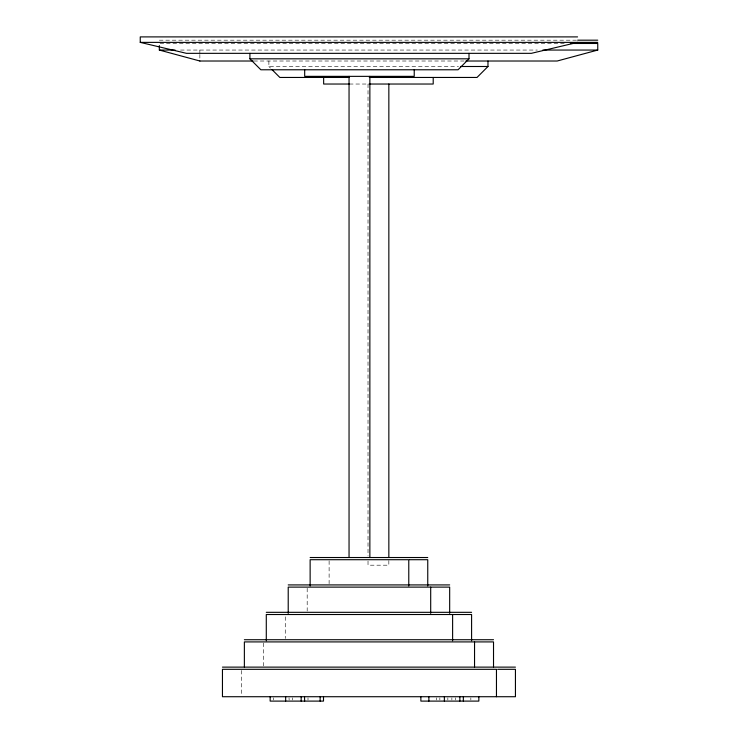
<?xml version="1.0" encoding="UTF-8"?>
<svg xmlns="http://www.w3.org/2000/svg" width="738" height="738" viewBox="0 0 738 738"><rect width="100%" height="100%" fill="white"/><g stroke="black" fill="none" stroke-linecap="round" stroke-linejoin="round"><path stroke-width="0.55" stroke-dasharray="3.69 2.77" d="M159.334 40.184L576.747 40.184M564.238 43.477L159.334 43.477L159.334 45.664M180.496 50.055L537.338 50.055M253.826 61.014L464.128 61.014M268.89 61.014L268.89 66.494L458.501 66.494M349.406 84.031L370.448 84.031M268.89 66.494L270.459 68.062M470.844 697.816L470.844 700.002M455.346 697.816L455.346 700.002M451.868 697.816L451.868 700.002M447.846 697.816L447.846 700.002M439.848 697.816L439.848 700.002M436.37 697.816L436.37 700.002M388.843 560.585L388.843 565.188L368.022 565.188L368.022 560.585M368.022 84.031L368.022 555.982M329.111 560.852L329.111 583.684M308.004 697.816L308.004 700.002M307.183 588.251L307.183 611.092M292.497 697.816L292.497 700.002M289.028 697.816L289.13 700.002M285.265 616.793L285.265 638.49M273.521 697.816L273.521 700.002M263.346 643.056L263.346 665.888M241.427 670.455L241.427 695.574M199.86 50.055L199.86 53.339M199.86 54.437L199.86 58.819"/><path stroke-width="1.11" d="M468.999 53.339L468.999 58.819L458.04 69.778L260.865 69.778L249.914 58.819L249.914 53.339M487.975 61.014L487.975 66.494L477.016 77.453L369.277 77.453M570.382 43.477L597.752 43.477L597.752 50.055L557.172 61.014L465.881 61.014M577.568 42.38L531.332 53.339L186.483 53.339L140.248 42.38L140.248 36.9L577.568 36.9M577.688 40.184L597.752 40.184M140.248 42.38L597.752 42.38M159.334 45.664L159.334 50.055L175.081 50.055M542.827 50.055L597.752 50.055M249.914 58.819L468.999 58.819M199.86 61.014L253.097 61.014M460.438 66.494L487.975 66.494M349.019 77.453L279.84 77.453L272.018 69.621M349.406 84.031L323.65 84.031L323.65 77.453M369.277 84.031L433.206 84.031L433.206 77.453M310.135 557.522L427.754 557.522M409.507 559.708L427.754 559.708L427.754 585.972M288.217 584.92L449.673 584.92M266.289 612.319L471.591 612.319M244.37 639.726L493.519 639.726M222.452 667.124L515.438 667.124M497.624 669.311L515.438 669.311L515.438 696.718L222.452 696.718L222.452 669.311L496.462 669.311L496.462 696.718M159.334 50.055L199.915 61.014M493.519 667.032L493.519 641.912L244.37 641.912L244.37 667.032M478.842 696.718L478.842 701.1L420.872 701.1L420.872 696.718M474.543 641.912L474.543 667.032M471.591 640.769L471.591 614.514L266.289 614.514L266.289 640.769M463.344 696.718L463.344 701.1M459.866 696.718L459.866 701.1M452.615 614.514L452.615 640.769M449.673 613.37L449.673 587.116L288.217 587.116L288.217 613.37M444.368 696.718L444.368 701.1M430.697 587.116L430.697 613.37M428.87 696.718L428.87 701.1M414.23 69.778L414.23 76.355L304.683 76.355L304.683 69.778M408.778 585.972L408.778 559.708L310.135 559.708L310.135 585.972M388.843 84.031L388.843 557.135M369.867 76.355L369.867 557.522M349.046 76.355L349.046 557.522M323.502 696.718L323.502 701.1L270.154 701.1L270.154 696.718M320.135 696.718L320.135 701.1M304.526 696.718L304.628 701.1M301.159 696.718L301.159 701.1M285.661 696.718L285.661 701.1"/></g></svg>
